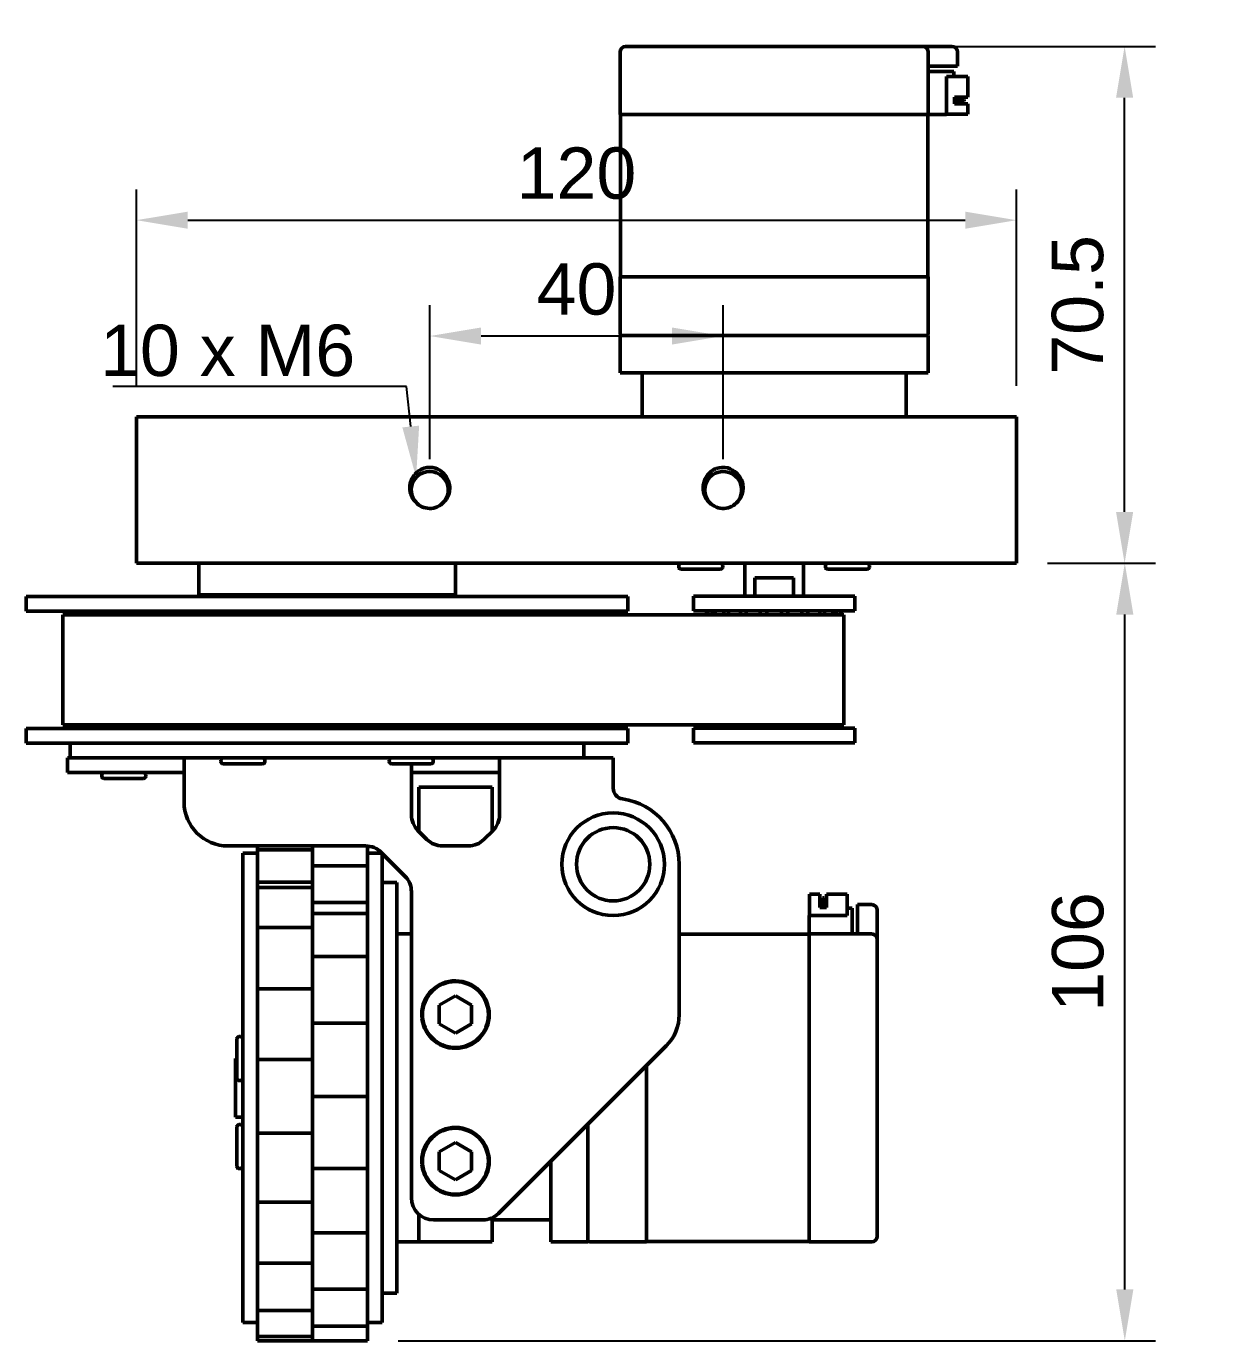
# Model space of a CAD drawing. Header units: millimetres. Extents: x 0 to 841, y 0 to 594.
# Drawn here: x 182.7 to 264.3, y 342.7 to 432.4 of the extents above; entities that cross this region are included whole.
import ezdxf
from ezdxf import colors
from ezdxf.entities.mleader import LeaderData, LeaderLine
from ezdxf.math import Vec2, Vec3

# ---------------------------------------------------------------- set-up
doc = ezdxf.new("R2010")
doc.units = ezdxf.units.MM
doc.header["$LTSCALE"] = 0.75
for name, color, linetype, lineweight in [('FD_Dimensions', 7, 'Continuous', 25), ('Leaders', 7, 'Continuous', 25), ('Visible', 7, 'Continuous', 50)]:
    doc.layers.add(name, color=color, linetype=linetype, lineweight=lineweight)
doc.styles.get("Standard").update_dxf_attribs({"font": 'arial.ttf'})
doc.dimstyles.new('Dim-ISO-25', dxfattribs={"dimtxt": 3.5, "dimasz": 3.5, "dimexe": 2.1, "dimexo": 2.1, "dimgap": 1.4, "dimtad": 1, "dimzin": 12, "dimdsep": 46, "dimtxsty": 'Standard', "dimcen": 0, "dimazin": 3, "dimtp": 0.1, "dimtm": 0.1, "dimtfac": 0.714286, "dimtmove": 0, "dimatfit": 3, "dimfxl": 1, "dimtzin": 12, "dimarcsym": 0})

# ---------------------------------------------------------------- blocks, each defined once
blk = doc.blocks.new('*D18')
at = {"layer": 'Defpoints', "color": 0, "transparency": 16777216}
for p in [(210.210315, 411.240781), (210.210315, 400.740781), (230.210315, 400.740781)]:
    blk.add_point(p, dxfattribs=at)
at = {"layer": 'FD_Dimensions', "color": 0, "lineweight": -2, "transparency": 16777216}
for p, q in [((210.210315, 402.840781), (210.210315, 413.340781)), ((230.210315, 402.840781), (230.210315, 413.340781)), ((226.710315, 411.240781), (213.710315, 411.240781))]:
    blk.add_line(p, q, dxfattribs=at)
at = {"layer": 'FD_Dimensions', "color": 0, "transparency": 16777216}
for points in [[(213.710315, 411.824115), (213.710315, 410.657448), (210.210315, 411.240781)], [(226.710315, 411.824115), (226.710315, 410.657448), (230.210315, 411.240781)]]:
    blk.add_solid(points, dxfattribs=at)
at = {"layer": 'FD_Dimensions', "color": 0, "transparency": 16777216, "insert": (220.210315, 414.427787), "char_height": 3.5, "attachment_point": 5}
blk.add_mtext('40', dxfattribs=at)
blk = doc.blocks.new('*D19')
at = {"layer": 'Defpoints', "color": 0, "transparency": 16777216}
for p in [(250.210315, 419.140298), (190.210315, 405.740781), (250.210315, 405.740781)]:
    blk.add_point(p, dxfattribs=at)
at = {"layer": 'FD_Dimensions', "color": 0, "lineweight": -2, "transparency": 16777216}
for p, q in [((190.210315, 407.840781), (190.210315, 421.240298)), ((250.210315, 407.840781), (250.210315, 421.240298)), ((193.710315, 419.140298), (246.710315, 419.140298))]:
    blk.add_line(p, q, dxfattribs=at)
at = {"layer": 'FD_Dimensions', "color": 0, "transparency": 16777216}
for points in [[(193.710315, 419.723632), (193.710315, 418.556965), (190.210315, 419.140298)], [(246.710315, 419.723632), (246.710315, 418.556965), (250.210315, 419.140298)]]:
    blk.add_solid(points, dxfattribs=at)
at = {"layer": 'FD_Dimensions', "color": 0, "transparency": 16777216, "insert": (220.210315, 422.327304), "char_height": 3.5, "attachment_point": 5}
blk.add_mtext('120', dxfattribs=at)
blk = doc.blocks.new('*D20')
at = {"layer": 'Defpoints', "color": 0, "transparency": 16777216}
for p in [(243.76446, 430.990781), (257.569576, 430.990781), (250.210315, 395.740781)]:
    blk.add_point(p, dxfattribs=at)
at = {"layer": 'FD_Dimensions', "color": 0, "lineweight": -2, "transparency": 16777216}
for p, q in [((245.86446, 430.990781), (259.669576, 430.990781)), ((257.569576, 399.240781), (257.569576, 427.490781)), ((252.310315, 395.740781), (259.669576, 395.740781))]:
    blk.add_line(p, q, dxfattribs=at)
at = {"layer": 'FD_Dimensions', "color": 0, "transparency": 16777216}
for points in [[(256.986242, 427.490781), (258.152909, 427.490781), (257.569576, 430.990781)], [(256.986242, 399.240781), (258.152909, 399.240781), (257.569576, 395.740781)]]:
    blk.add_solid(points, dxfattribs=at)
at = {"layer": 'FD_Dimensions', "color": 0, "transparency": 16777216, "insert": (254.38257, 413.365781), "char_height": 3.5, "attachment_point": 5, "rotation": 90}
blk.add_mtext('70.5', dxfattribs=at)
blk = doc.blocks.new('*D21')
at = {"layer": 'Defpoints', "color": 0, "transparency": 16777216}
for p in [(250.210315, 395.740781), (257.582543, 395.740781), (205.960315, 342.723483)]:
    blk.add_point(p, dxfattribs=at)
at = {"layer": 'FD_Dimensions', "color": 0, "lineweight": -2, "transparency": 16777216}
for p, q in [((252.310315, 395.740781), (259.682543, 395.740781)), ((257.582543, 346.223483), (257.582543, 392.240781)), ((208.060315, 342.723483), (259.682543, 342.723483))]:
    blk.add_line(p, q, dxfattribs=at)
at = {"layer": 'FD_Dimensions', "color": 0, "transparency": 16777216}
for points in [[(256.99921, 392.240781), (258.165876, 392.240781), (257.582543, 395.740781)], [(256.99921, 346.223483), (258.165876, 346.223483), (257.582543, 342.723483)]]:
    blk.add_solid(points, dxfattribs=at)
at = {"layer": 'FD_Dimensions', "color": 0, "transparency": 16777216, "insert": (254.395537, 369.232132), "char_height": 3.5, "attachment_point": 5, "rotation": 90}
blk.add_mtext('106', dxfattribs=at)

msp = doc.modelspace()

# ---------------------------------------------------------------- linework, layer by layer
at = {"layer": 'Visible', "extrusion": (0, 1, 0)}
for p, q in [((223.1803, 430.6098), (223.1803, 426.3472)), ((223.5613, 430.9908), (223.5962, 430.9908)), ((223.5962, 430.9908), (225.2233, 430.9908)), ((225.2233, 430.9908), (225.3074, 430.9908)), ((241.9118, 430.9908), (225.3074, 430.9908)), ((241.9118, 430.9908), (241.9959, 430.9908)), ((243.7645, 430.9908), (241.9959, 430.9908)), ((243.7645, 430.9908), (243.7993, 430.9908)), ((243.8993, 430.9908), (243.7993, 430.9908)), ((245.8003, 430.9908), (243.8993, 430.9908)), ((244.1803, 426.3472), (244.1803, 430.6098)), ((246.1803, 429.6408), (246.1803, 430.6108)), ((244.1803, 429.6408), (244.2803, 429.6408)), ((244.2803, 429.6408), (245.8003, 429.6408)), ((246.1803, 429.6408), (245.8003, 429.6408)), ((244.1803, 429.2908), (245.9303, 429.2908)), ((245.4303, 428.9408), (245.9303, 428.9408)), ((245.4303, 428.9408), (245.4303, 426.3472)), ((245.9303, 429.2908), (245.9303, 428.9408)), ((245.9303, 428.9408), (246.8803, 428.9408)), ((246.8803, 428.9408), (246.8803, 427.5408)), ((245.9803, 427.5408), (246.8803, 427.5408)), ((245.9803, 427.0658), (245.9803, 427.5408)), ((245.9803, 427.4158), (246.4929, 427.4158)), ((245.9803, 427.2158), (246.4929, 427.2158)), ((246.8803, 427.0658), (245.9803, 427.0658)), ((246.4929, 427.4158), (246.4929, 427.2158)), ((246.6303, 427.3658), (246.4929, 427.4158)), ((246.6303, 427.2658), (246.4929, 427.2158)), ((246.6303, 427.2658), (246.6303, 427.3658)), ((246.8803, 427.0658), (246.8803, 426.3658)), ((223.3268, 426.3472), (223.1803, 426.3472)), ((223.2073, 426.3472), (223.2073, 415.2664)), ((224.9539, 426.3472), (223.3268, 426.3472)), ((225.3074, 426.3472), (224.9539, 426.3472)), ((241.9118, 426.3472), (225.3074, 426.3472)), ((242.2653, 426.3472), (241.9118, 426.3472)), ((244.0339, 426.3472), (242.2653, 426.3472)), ((244.1803, 426.3472), (244.0339, 426.3472)), ((244.1533, 415.2664), (244.1533, 426.3472)), ((244.1803, 426.3472), (245.4303, 426.3472)), ((245.4303, 426.3658), (246.8803, 426.3658)), ((223.1803, 415.2664), (223.3268, 415.2664)), ((223.1803, 415.2664), (223.1803, 411.4983)), ((224.9539, 415.2664), (223.3268, 415.2664)), ((224.9539, 415.2664), (225.3074, 415.2664)), ((242.0532, 415.2664), (225.3074, 415.2664)), ((242.0532, 415.2664), (242.4068, 415.2664)), ((244.0339, 415.2664), (242.4068, 415.2664)), ((244.0339, 415.2664), (244.1803, 415.2664)), ((244.1803, 411.4983), (244.1803, 415.2664)), ((223.1805, 411.2728), (223.1805, 408.7408)), ((223.3327, 411.2728), (223.1805, 411.2728)), ((223.2105, 411.3273), (223.2303, 411.2728)), ((224.9482, 411.2728), (223.3327, 411.2728)), ((225.3156, 411.2728), (224.9482, 411.2728)), ((242.045, 411.2728), (225.3156, 411.2728)), ((242.4125, 411.2728), (242.045, 411.2728)), ((244.0279, 411.2728), (242.4125, 411.2728)), ((244.1801, 411.2728), (244.0279, 411.2728)), ((244.1303, 411.2728), (244.1502, 411.3273)), ((244.1801, 411.2728), (244.1801, 408.7408)), ((223.3327, 408.7408), (223.1805, 408.7408)), ((224.9482, 408.7408), (223.3327, 408.7408)), ((224.6803, 408.7408), (224.6803, 405.7408)), ((225.3156, 408.7408), (224.9482, 408.7408)), ((242.045, 408.7408), (225.3156, 408.7408)), ((242.4125, 408.7408), (242.045, 408.7408)), ((244.0279, 408.7408), (242.4125, 408.7408)), ((242.6803, 408.7408), (242.6803, 405.7408)), ((244.1801, 408.7408), (244.0279, 408.7408)), ((190.2103, 405.7408), (193.2103, 405.7408)), ((190.2103, 405.7408), (190.2103, 395.7408)), ((193.2103, 405.7408), (247.2103, 405.7408)), ((247.2103, 405.7408), (250.2103, 405.7408)), ((250.2103, 395.7408), (250.2103, 405.7408)), ((193.2103, 395.7408), (190.2103, 395.7408)), ((193.2103, 395.7408), (247.2103, 395.7408)), ((194.4603, 395.7408), (194.4603, 393.5908)), ((211.9603, 395.7408), (211.9603, 393.5908)), ((227.1803, 395.5908), (227.1803, 395.4908)), ((230.0303, 395.3408), (227.3303, 395.3408)), ((230.1803, 395.5908), (230.1803, 395.4908)), ((231.6803, 393.4908), (231.6803, 395.7408)), ((235.6803, 393.4908), (235.6803, 395.7408)), ((237.1803, 395.5908), (237.1803, 395.4908)), ((240.0303, 395.3408), (237.3303, 395.3408)), ((240.1803, 395.5908), (240.1803, 395.4908)), ((250.2103, 395.7408), (247.2103, 395.7408)), ((232.3574, 393.4908), (232.3574, 394.7408)), ((235.0032, 394.7408), (232.3574, 394.7408)), ((235.0032, 394.7408), (235.0032, 393.4908)), ((194.4603, 393.5908), (211.9603, 393.5908)), ((194.5853, 393.4658), (194.4603, 393.5908)), ((211.8353, 393.4658), (211.9603, 393.5908)), ((223.7103, 393.4658), (182.7103, 393.4658)), ((182.7103, 393.4658), (182.7103, 392.4658)), ((223.7103, 393.4658), (223.7103, 392.4658)), ((239.1803, 393.4908), (228.1803, 393.4908)), ((228.1803, 392.4908), (228.1803, 393.4908)), ((239.1803, 392.4908), (239.1803, 393.4908)), ((182.7103, 392.4658), (223.7103, 392.4658)), ((211.0377, 392.2158), (185.2103, 392.2158)), ((185.2103, 384.7158), (185.2103, 392.2158)), ((186.2123, 392.2158), (186.2123, 392.4658)), ((186.2142, 392.2158), (186.2142, 392.4658)), ((186.2568, 392.2158), (186.2568, 392.4658)), ((186.301, 392.2158), (186.301, 392.4658)), ((186.4284, 392.2158), (186.4284, 392.4658)), ((186.5165, 392.2158), (186.5165, 392.4658)), ((186.7277, 392.2158), (186.7277, 392.4658)), ((186.859, 392.2158), (186.859, 392.4658)), ((187.1524, 392.2158), (187.1524, 392.4658)), ((187.326, 392.2158), (187.326, 392.4658)), ((187.6994, 392.2158), (187.6994, 392.4658)), ((187.9138, 392.2158), (187.9138, 392.4658)), ((188.3644, 392.2158), (188.3644, 392.4658)), ((188.6181, 392.2158), (188.6181, 392.4658)), ((189.1424, 392.2158), (189.1424, 392.4658)), ((189.4334, 392.2158), (189.4334, 392.4658)), ((190.0275, 392.2158), (190.0275, 392.4658)), ((190.3536, 392.2158), (190.3536, 392.4658)), ((191.0128, 392.2158), (191.0128, 392.4658)), ((191.3717, 392.2158), (191.3717, 392.4658)), ((192.0911, 392.2158), (192.0911, 392.4658)), ((192.4798, 392.2158), (192.4798, 392.4658)), ((193.2539, 392.2158), (193.2539, 392.4658)), ((193.6696, 392.2158), (193.6696, 392.4658)), ((194.4925, 392.2158), (194.4925, 392.4658)), ((194.932, 392.2158), (194.932, 392.4658)), ((195.7975, 392.2158), (195.7975, 392.4658)), ((196.2574, 392.2158), (196.2574, 392.4658)), ((197.1589, 392.2158), (197.1589, 392.4658)), ((197.6357, 392.2158), (197.6357, 392.4658)), ((198.5663, 392.2158), (198.5663, 392.4658)), ((199.0565, 392.2158), (199.0565, 392.4658)), ((200.0091, 392.2158), (200.0091, 392.4658)), ((200.5088, 392.2158), (200.5088, 392.4658)), ((201.4763, 392.2158), (201.4763, 392.4658)), ((201.9818, 392.2158), (201.9818, 392.4658)), ((202.9566, 392.2158), (202.9566, 392.4658)), ((203.464, 392.2158), (203.464, 392.4658)), ((204.4389, 392.2158), (204.4389, 392.4658)), ((204.9444, 392.2158), (204.9444, 392.4658)), ((205.9118, 392.2158), (205.9118, 392.4658)), ((206.4115, 392.2158), (206.4115, 392.4658)), ((207.3642, 392.2158), (207.3642, 392.4658)), ((207.8543, 392.2158), (207.8543, 392.4658)), ((208.7849, 392.2158), (208.7849, 392.4658)), ((209.2617, 392.2158), (209.2617, 392.4658)), ((210.1632, 392.2158), (210.1632, 392.4658)), ((210.6231, 392.2158), (210.6231, 392.4658)), ((211.0377, 392.2158), (235.7459, 392.2158)), ((211.4886, 392.2158), (211.4886, 392.4658)), ((211.9281, 392.2158), (211.9281, 392.4658)), ((212.751, 392.2158), (212.751, 392.4658)), ((213.1667, 392.2158), (213.1667, 392.4658)), ((213.9408, 392.2158), (213.9408, 392.4658)), ((214.3296, 392.2158), (214.3296, 392.4658)), ((215.049, 392.2158), (215.049, 392.4658)), ((215.4078, 392.2158), (215.4078, 392.4658)), ((216.067, 392.2158), (216.067, 392.4658)), ((216.3932, 392.2158), (216.3932, 392.4658)), ((216.9872, 392.2158), (216.9872, 392.4658)), ((217.2782, 392.2158), (217.2782, 392.4658)), ((217.8025, 392.2158), (217.8025, 392.4658)), ((218.0562, 392.2158), (218.0562, 392.4658)), ((218.5068, 392.2158), (218.5068, 392.4658)), ((218.7212, 392.2158), (218.7212, 392.4658)), ((219.0947, 392.2158), (219.0947, 392.4658)), ((219.2682, 392.2158), (219.2682, 392.4658)), ((219.5616, 392.2158), (219.5616, 392.4658)), ((219.693, 392.2158), (219.693, 392.4658)), ((219.9042, 392.2158), (219.9042, 392.4658)), ((219.9923, 392.2158), (219.9923, 392.4658)), ((220.1196, 392.2158), (220.1196, 392.4658)), ((220.1639, 392.2158), (220.1639, 392.4658)), ((220.2064, 392.2158), (220.2064, 392.4658)), ((220.2083, 392.2158), (220.2083, 392.4658)), ((239.1803, 392.4908), (228.1803, 392.4908)), ((229.0823, 392.4908), (229.0823, 392.2158)), ((229.1531, 392.2158), (229.1531, 392.4908)), ((229.4617, 392.4908), (229.4617, 392.2158)), ((229.667, 392.2158), (229.667, 392.4908)), ((230.2539, 392.4908), (230.2539, 392.2158)), ((230.5738, 392.2158), (230.5738, 392.4908)), ((231.3816, 392.4908), (231.3816, 392.2158)), ((231.7846, 392.2158), (231.7846, 392.4908)), ((232.7343, 392.4908), (232.7343, 392.2158)), ((233.181, 392.2158), (233.181, 392.4908)), ((234.1796, 392.4908), (234.1796, 392.2158)), ((234.6263, 392.2158), (234.6263, 392.4908)), ((235.576, 392.4908), (235.576, 392.2158)), ((238.4303, 392.2158), (235.7459, 392.2158)), ((235.979, 392.2158), (235.979, 392.4908)), ((236.7869, 392.4908), (236.7869, 392.2158)), ((237.1067, 392.2158), (237.1067, 392.4908)), ((237.6936, 392.4908), (237.6936, 392.2158)), ((237.899, 392.2158), (237.899, 392.4908)), ((238.2075, 392.4908), (238.2075, 392.2158)), ((238.2783, 392.2158), (238.2783, 392.4908)), ((238.4303, 384.7158), (238.4303, 392.2158)), ((211.0377, 384.7158), (185.2103, 384.7158)), ((186.2123, 384.4658), (186.2123, 384.7158)), ((186.2142, 384.4658), (186.2142, 384.7158)), ((186.2568, 384.4658), (186.2568, 384.7158)), ((186.301, 384.4658), (186.301, 384.7158)), ((186.4284, 384.4658), (186.4284, 384.7158)), ((186.5165, 384.4658), (186.5165, 384.7158)), ((186.7277, 384.4658), (186.7277, 384.7158)), ((186.859, 384.4658), (186.859, 384.7158)), ((187.1524, 384.4658), (187.1524, 384.7158)), ((187.326, 384.4658), (187.326, 384.7158)), ((187.6994, 384.4658), (187.6994, 384.7158)), ((187.9138, 384.4658), (187.9138, 384.7158)), ((188.3644, 384.4658), (188.3644, 384.7158)), ((188.6181, 384.4658), (188.6181, 384.7158)), ((189.1424, 384.4658), (189.1424, 384.7158)), ((189.4334, 384.4658), (189.4334, 384.7158)), ((190.0275, 384.4658), (190.0275, 384.7158)), ((190.3536, 384.4658), (190.3536, 384.7158)), ((191.0128, 384.4658), (191.0128, 384.7158)), ((191.3717, 384.4658), (191.3717, 384.7158)), ((192.0911, 384.4658), (192.0911, 384.7158)), ((192.4798, 384.4658), (192.4798, 384.7158)), ((193.2539, 384.4658), (193.2539, 384.7158)), ((193.6696, 384.4658), (193.6696, 384.7158)), ((194.4925, 384.4658), (194.4925, 384.7158)), ((194.932, 384.4658), (194.932, 384.7158)), ((195.7975, 384.4658), (195.7975, 384.7158)), ((196.2574, 384.4658), (196.2574, 384.7158)), ((197.1589, 384.4658), (197.1589, 384.7158)), ((197.6357, 384.4658), (197.6357, 384.7158)), ((198.5663, 384.4658), (198.5663, 384.7158)), ((199.0565, 384.4658), (199.0565, 384.7158)), ((200.0091, 384.4658), (200.0091, 384.7158)), ((200.5088, 384.4658), (200.5088, 384.7158)), ((201.4763, 384.4658), (201.4763, 384.7158)), ((201.9818, 384.4658), (201.9818, 384.7158)), ((202.9566, 384.4658), (202.9566, 384.7158)), ((203.464, 384.4658), (203.464, 384.7158)), ((204.4389, 384.4658), (204.4389, 384.7158)), ((204.9444, 384.4658), (204.9444, 384.7158)), ((205.9118, 384.4658), (205.9118, 384.7158)), ((206.4115, 384.4658), (206.4115, 384.7158)), ((207.3642, 384.4658), (207.3642, 384.7158)), ((207.8543, 384.4658), (207.8543, 384.7158)), ((208.7849, 384.4658), (208.7849, 384.7158)), ((209.2617, 384.4658), (209.2617, 384.7158)), ((210.1632, 384.4658), (210.1632, 384.7158)), ((210.6231, 384.4658), (210.6231, 384.7158)), ((211.0377, 384.7158), (235.7459, 384.7158)), ((211.4886, 384.4658), (211.4886, 384.7158)), ((211.9281, 384.4658), (211.9281, 384.7158)), ((212.751, 384.4658), (212.751, 384.7158)), ((213.1667, 384.4658), (213.1667, 384.7158)), ((213.9408, 384.4658), (213.9408, 384.7158)), ((214.3296, 384.4658), (214.3296, 384.7158)), ((215.049, 384.4658), (215.049, 384.7158)), ((215.4078, 384.4658), (215.4078, 384.7158)), ((216.067, 384.4658), (216.067, 384.7158)), ((216.3932, 384.4658), (216.3932, 384.7158)), ((216.9872, 384.4658), (216.9872, 384.7158)), ((217.2782, 384.4658), (217.2782, 384.7158)), ((217.8025, 384.4658), (217.8025, 384.7158)), ((218.0562, 384.4658), (218.0562, 384.7158)), ((218.5068, 384.4658), (218.5068, 384.7158)), ((218.7212, 384.4658), (218.7212, 384.7158)), ((219.0947, 384.4658), (219.0947, 384.7158)), ((219.2682, 384.4658), (219.2682, 384.7158)), ((219.5616, 384.4658), (219.5616, 384.7158)), ((219.693, 384.4658), (219.693, 384.7158)), ((219.9042, 384.4658), (219.9042, 384.7158)), ((219.9923, 384.4658), (219.9923, 384.7158)), ((220.1196, 384.4658), (220.1196, 384.7158)), ((220.1639, 384.4658), (220.1639, 384.7158)), ((220.2064, 384.4658), (220.2064, 384.7158)), ((220.2083, 384.4658), (220.2083, 384.7158)), ((229.0823, 384.7158), (229.0823, 384.4908)), ((229.1531, 384.4908), (229.1531, 384.7158)), ((229.4617, 384.7158), (229.4617, 384.4908)), ((229.667, 384.4908), (229.667, 384.7158)), ((230.2539, 384.7158), (230.2539, 384.4908)), ((230.5738, 384.4908), (230.5738, 384.7158)), ((231.3816, 384.7158), (231.3816, 384.4908)), ((231.7846, 384.4908), (231.7846, 384.7158)), ((232.7343, 384.7158), (232.7343, 384.4908)), ((233.181, 384.4908), (233.181, 384.7158)), ((234.1796, 384.7158), (234.1796, 384.4908)), ((234.6263, 384.4908), (234.6263, 384.7158)), ((235.576, 384.7158), (235.576, 384.4908)), ((238.4303, 384.7158), (235.7459, 384.7158)), ((235.979, 384.4908), (235.979, 384.7158)), ((236.7869, 384.7158), (236.7869, 384.4908)), ((237.1067, 384.4908), (237.1067, 384.7158)), ((237.6936, 384.7158), (237.6936, 384.4908)), ((237.899, 384.4908), (237.899, 384.7158)), ((238.2075, 384.7158), (238.2075, 384.4908)), ((238.2783, 384.4908), (238.2783, 384.7158)), ((223.7103, 384.4658), (182.7103, 384.4658)), ((182.7103, 383.4658), (182.7103, 384.4658)), ((223.7103, 383.4658), (223.7103, 384.4658)), ((239.1803, 384.4908), (228.1803, 384.4908)), ((228.1803, 383.4908), (228.1803, 384.4908)), ((239.1803, 383.4908), (239.1803, 384.4908)), ((182.7103, 383.4658), (223.7103, 383.4658)), ((185.7103, 383.4658), (185.7103, 382.4658)), ((220.7103, 383.4658), (220.7103, 382.4658)), ((239.1803, 383.4908), (228.1803, 383.4908)), ((185.5088, 382.4658), (187.9855, 382.4658)), ((185.5088, 382.4658), (185.5088, 381.4658)), ((187.9855, 382.4658), (188.7943, 382.4658)), ((188.7943, 382.4658), (217.1348, 382.4658)), ((193.4603, 381.4658), (193.4603, 382.4658)), ((195.9701, 382.3158), (195.9701, 382.2158)), ((198.8201, 382.0658), (196.1201, 382.0658)), ((198.9701, 382.3158), (198.9701, 382.2158)), ((207.4506, 382.3158), (207.4506, 382.2158)), ((210.3006, 382.0658), (207.6006, 382.0658)), ((208.9603, 382.0658), (208.9603, 381.4658)), ((210.4506, 382.3158), (210.4506, 382.2158)), ((214.9603, 381.4658), (214.9603, 382.4658)), ((222.7103, 382.4658), (217.1348, 382.4658)), ((222.7103, 382.4658), (222.7103, 381.4658)), ((185.5088, 381.4658), (187.9855, 381.4658)), ((187.8521, 381.3158), (187.8521, 381.2158)), ((190.5658, 381.4658), (187.9855, 381.4658)), ((190.7021, 381.0658), (188.0021, 381.0658)), ((193.4603, 381.4658), (190.5658, 381.4658)), ((190.8521, 381.3158), (190.8521, 381.2158)), ((193.4603, 379.4658), (193.4603, 381.4658)), ((208.9603, 378.5871), (208.9603, 381.4658)), ((214.9603, 381.4658), (208.9603, 381.4658)), ((214.9603, 381.4658), (214.9603, 378.5871)), ((222.7103, 381.4658), (222.7103, 380.4119)), ((209.4603, 378.9658), (209.4603, 380.4658)), ((214.4603, 380.4658), (209.4603, 380.4658)), ((214.4603, 380.4658), (214.4603, 378.9658)), ((209.4603, 377.4658), (209.4603, 378.9658)), ((214.4603, 377.4658), (214.4603, 378.9658)), ((209.3997, 377.5264), (210.021, 376.9051)), ((213.8997, 376.9051), (214.521, 377.5264)), ((205.839, 376.4658), (196.4603, 376.4658)), ((197.4603, 375.9658), (197.4603, 343.9658)), ((197.4603, 375.9658), (198.4603, 375.9658)), ((198.4603, 376.4658), (198.4603, 376.1975)), ((198.4603, 376.1975), (198.4603, 376.1734)), ((198.4603, 376.1975), (202.2103, 376.1975)), ((198.4603, 376.1734), (198.4603, 375.5654)), ((202.2103, 376.2673), (202.2103, 376.4658)), ((202.2103, 376.2673), (202.2103, 376.1975)), ((202.2103, 376.1734), (202.2103, 376.1975)), ((202.2103, 375.5654), (202.2103, 376.1734)), ((205.9603, 376.2673), (205.9603, 376.4609)), ((205.9603, 376.2673), (205.9603, 375.1002)), ((206.9603, 375.9658), (205.9603, 375.9658)), ((208.521, 374.4051), (206.8997, 376.0264)), ((206.9603, 343.9658), (206.9603, 375.9658)), ((212.839, 376.4658), (211.0816, 376.4658)), ((198.4603, 375.5654), (198.4603, 375.2688)), ((198.4603, 375.2688), (198.4603, 373.9943)), ((202.2103, 375.2688), (202.2103, 375.5654)), ((202.2103, 375.2688), (202.2103, 375.1002)), ((202.2103, 375.05), (202.2103, 375.1002)), ((202.2103, 375.1002), (205.9603, 375.1002)), ((202.2103, 374.2215), (202.2103, 375.05)), ((205.9603, 375.05), (205.9603, 375.1002)), ((205.9603, 374.2215), (205.9603, 375.05)), ((227.2103, 375.2158), (227.2103, 364.9584)), ((198.4603, 373.9943), (198.4603, 373.6401)), ((198.4603, 373.9943), (202.2103, 373.9943)), ((202.2103, 373.8936), (202.2103, 374.2215)), ((202.2103, 373.8936), (202.2103, 373.6401)), ((205.9603, 373.8936), (205.9603, 374.2215)), ((205.9603, 373.8936), (205.9603, 372.6018)), ((206.9603, 373.9658), (207.9603, 373.9658)), ((207.9603, 345.9658), (207.9603, 373.9658)), ((198.4603, 373.6401), (198.4603, 373.5552)), ((198.4603, 373.6401), (202.2103, 373.6401)), ((198.4603, 373.5552), (198.4603, 372.5266)), ((202.2103, 373.5552), (202.2103, 373.6401)), ((202.2103, 372.5266), (202.2103, 373.5552)), ((208.9603, 373.3445), (208.9603, 352.4658)), ((236.0853, 373.1658), (236.7853, 373.1658)), ((236.0853, 373.1658), (236.0853, 371.7158)), ((236.7853, 372.2658), (236.7853, 373.1658)), ((236.9853, 372.9158), (236.9353, 372.7784)), ((237.0853, 372.9158), (236.9853, 372.9158)), ((237.0853, 372.9158), (237.1353, 372.7784)), ((237.2603, 373.1658), (238.6603, 373.1658)), ((237.2603, 373.1658), (237.2603, 372.2658)), ((238.6603, 372.2158), (238.6603, 373.1658)), ((198.4603, 372.5266), (198.4603, 372.1753)), ((198.4603, 372.1753), (198.4603, 370.8982)), ((202.2103, 372.6018), (205.9603, 372.6018)), ((202.2103, 372.1753), (202.2103, 372.5266)), ((202.2103, 372.1753), (202.2103, 371.8531)), ((205.9603, 371.8531), (205.9603, 372.6018)), ((237.2603, 372.2658), (236.7853, 372.2658)), ((236.9353, 372.7784), (237.1353, 372.7784)), ((236.9353, 372.2658), (236.9353, 372.7784)), ((237.1353, 372.2658), (237.1353, 372.7784)), ((238.6603, 372.2158), (239.0103, 372.2158)), ((238.6603, 371.7158), (238.6603, 372.2158)), ((239.0103, 370.4658), (239.0103, 372.2158)), ((240.3303, 372.4658), (239.3603, 372.4658)), ((239.3603, 372.0858), (239.3603, 372.4658)), ((239.3603, 370.5658), (239.3603, 372.0858)), ((240.7103, 370.1848), (240.7103, 372.0858)), ((202.2103, 371.7258), (202.2103, 371.8531)), ((202.2103, 371.8531), (205.9603, 371.8531)), ((202.2103, 370.5223), (202.2103, 371.7258)), ((205.9603, 371.7258), (205.9603, 371.8531)), ((205.9603, 370.5223), (205.9603, 371.7258)), ((236.0667, 371.7158), (238.6603, 371.7158)), ((236.0667, 370.4658), (236.0667, 371.7158)), ((198.4603, 370.8982), (198.4603, 369.9472)), ((198.4603, 370.8982), (202.2103, 370.8982)), ((202.2103, 370.1565), (202.2103, 370.5223)), ((205.9603, 370.1565), (205.9603, 370.5223)), ((207.9603, 370.4658), (208.9603, 370.4658)), ((236.0667, 370.4388), (227.2103, 370.4388)), ((236.0667, 370.3193), (236.0667, 370.4658)), ((240.3293, 370.4658), (236.0667, 370.4658)), ((236.0667, 368.6922), (236.0667, 370.3193)), ((239.3603, 370.5658), (239.3603, 370.4658)), ((198.4603, 369.9472), (198.4603, 369.796)), ((198.4603, 369.796), (198.4603, 369.7832)), ((198.4603, 369.7832), (198.4603, 369.6068)), ((198.4603, 369.6068), (198.4603, 368.2582)), ((202.2103, 370.1565), (202.2103, 369.7877)), ((202.2103, 369.7877), (202.2103, 369.7832)), ((202.2103, 369.6068), (202.2103, 369.7832)), ((202.2103, 368.2582), (202.2103, 369.6068)), ((205.9603, 370.1565), (205.9603, 368.9253)), ((240.7103, 370.0848), (240.7103, 370.1848)), ((240.7103, 370.0848), (240.7103, 370.0499)), ((240.7103, 370.0499), (240.7103, 368.4228)), ((202.2103, 368.9253), (205.9603, 368.9253)), ((205.9603, 367.8582), (205.9603, 368.9253)), ((236.0667, 368.3387), (236.0667, 368.6922)), ((198.4603, 368.2582), (198.4603, 367.8867)), ((198.4603, 367.8867), (198.4603, 366.7318)), ((202.2103, 367.8867), (202.2103, 368.2582)), ((202.2103, 367.8867), (202.2103, 367.5408)), ((202.2103, 367.5408), (202.2103, 367.4758)), ((205.9603, 367.8582), (205.9603, 367.6605)), ((205.9603, 367.6605), (205.9603, 367.4758)), ((236.0667, 368.3387), (236.0667, 351.5929)), ((240.7103, 368.4228), (240.7103, 368.3387)), ((240.7103, 351.5929), (240.7103, 368.3387)), ((198.4603, 366.7318), (198.4603, 365.5747)), ((198.4603, 366.7318), (202.2103, 366.7318)), ((202.2103, 367.2504), (202.2103, 367.4758)), ((202.2103, 365.7899), (202.2103, 367.2504)), ((205.9603, 367.2504), (205.9603, 367.4758)), ((205.9603, 365.7899), (205.9603, 367.2504)), ((202.2103, 365.4219), (202.2103, 365.7899)), ((205.9603, 365.4219), (205.9603, 365.7899)), ((210.8603, 365.6009), (211.9603, 366.236)), ((211.9603, 366.236), (213.0603, 365.6009)), ((198.4603, 365.5747), (198.4603, 365.3356)), ((198.4603, 365.3356), (198.4603, 364.9834)), ((198.4603, 364.9834), (198.4603, 364.7146)), ((202.2103, 365.4219), (202.2103, 365.1073)), ((202.2103, 365.1073), (202.2103, 364.9834)), ((202.2103, 364.7146), (202.2103, 364.9834)), ((205.9603, 365.4219), (205.9603, 364.3718)), ((210.8603, 364.3307), (210.8603, 365.6009)), ((213.0603, 365.6009), (213.0603, 364.3307)), ((198.4603, 364.7146), (198.4603, 363.1781)), ((202.2103, 363.1781), (202.2103, 364.7146)), ((202.2103, 364.3718), (205.9603, 364.3718)), ((205.9603, 363.1532), (205.9603, 364.3718)), ((209.6693, 364.7624), (209.7171, 364.7905)), ((209.7221, 364.7355), (209.6748, 364.7076)), ((211.9603, 363.6956), (210.8603, 364.3307)), ((213.0603, 364.3307), (211.9603, 363.6956)), ((197.0603, 360.6158), (197.0603, 363.3158)), ((197.3103, 363.4658), (197.2103, 363.4658)), ((198.4603, 363.1781), (198.4603, 362.8227)), ((202.2103, 362.8227), (202.2103, 363.1781)), ((205.9603, 363.1532), (205.9603, 362.8784)), ((198.4603, 362.8227), (198.4603, 361.9032)), ((202.2103, 362.8227), (202.2103, 362.5473)), ((202.2103, 362.5473), (202.2103, 362.3676)), ((202.2103, 362.0619), (202.2103, 362.3676)), ((205.9603, 362.8784), (205.9603, 362.3676)), ((205.9603, 362.0619), (205.9603, 362.3676)), ((226.3316, 362.8371), (214.8997, 351.4051)), ((196.9603, 361.9658), (196.9603, 357.9658)), ((196.9603, 361.9658), (197.0603, 361.9658)), ((198.4603, 361.9032), (198.4603, 360.6532)), ((198.4603, 361.9032), (202.2103, 361.9032)), ((202.2103, 360.4873), (202.2103, 362.0619)), ((205.9603, 360.4873), (205.9603, 362.0619)), ((224.9859, 361.4914), (224.9859, 351.5929)), ((197.3103, 360.4658), (197.2103, 360.4658)), ((198.4603, 360.6532), (198.4603, 360.3495)), ((202.2103, 360.1532), (202.2103, 360.4873)), ((205.9603, 360.1532), (205.9603, 360.4873)), ((198.4603, 360.3495), (198.4603, 359.6926)), ((198.4603, 359.6926), (198.4603, 359.3576)), ((202.2103, 360.1532), (202.2103, 359.9236)), ((202.2103, 359.9236), (202.2103, 359.6926)), ((202.2103, 359.3576), (202.2103, 359.6926)), ((205.9603, 360.1532), (205.9603, 359.3869)), ((198.4603, 359.3576), (198.4603, 357.7836)), ((202.2103, 359.3869), (205.9603, 359.3869)), ((202.2103, 357.7836), (202.2103, 359.3576)), ((205.9603, 358.1363), (205.9603, 359.3869)), ((196.9603, 357.9658), (197.4603, 357.9658)), ((198.4603, 357.7836), (198.4603, 357.479)), ((202.2103, 357.479), (202.2103, 357.7836)), ((205.9603, 358.1363), (205.9603, 357.8112)), ((205.9603, 357.8112), (205.9603, 357.0243)), ((197.0603, 354.6158), (197.0603, 357.3158)), ((197.3103, 357.4658), (197.2103, 357.4658)), ((198.4603, 357.479), (198.4603, 356.8849)), ((198.4603, 356.8849), (198.4603, 355.6644)), ((198.4603, 356.8849), (202.2103, 356.8849)), ((202.2103, 357.479), (202.2103, 357.3011)), ((202.2103, 357.3011), (202.2103, 357.0243)), ((202.2103, 356.6683), (202.2103, 357.0243)), ((205.9603, 356.6683), (205.9603, 357.0243)), ((220.9923, 351.6011), (220.9923, 357.4978)), ((202.2103, 355.1336), (202.2103, 356.6683)), ((205.9603, 355.1336), (205.9603, 356.6683)), ((210.8603, 355.6009), (211.9603, 356.236)), ((211.9603, 356.236), (213.0603, 355.6009)), ((198.4603, 355.6644), (198.4603, 355.3259)), ((198.4603, 355.3259), (198.4603, 354.4284)), ((202.2103, 354.8661), (202.2103, 355.1336)), ((205.9603, 354.8661), (205.9603, 355.1336)), ((210.8603, 354.3307), (210.8603, 355.6009)), ((213.0603, 355.6009), (213.0603, 354.3307)), ((197.3103, 354.4658), (197.2103, 354.4658)), ((198.4603, 354.4284), (198.4603, 354.0602)), ((202.2103, 354.8661), (202.2103, 354.7441)), ((202.2103, 354.7441), (202.2103, 354.4284)), ((202.2103, 354.4588), (205.9603, 354.4588)), ((202.2103, 354.0602), (202.2103, 354.4284)), ((205.9603, 354.8661), (205.9603, 354.4588)), ((205.9603, 353.2984), (205.9603, 354.4588)), ((209.6693, 354.7624), (209.7171, 354.7905)), ((209.7221, 354.7355), (209.6748, 354.7076)), ((211.9603, 353.6956), (210.8603, 354.3307)), ((213.0603, 354.3307), (211.9603, 353.6956)), ((218.4603, 351.6011), (218.4603, 354.9658)), ((198.4603, 354.0602), (198.4603, 352.6027)), ((202.2103, 352.6027), (202.2103, 354.0602)), ((205.9603, 353.2984), (205.9603, 352.9548)), ((198.4603, 352.6027), (198.4603, 352.3788)), ((198.4603, 352.3788), (198.4603, 352.1682)), ((202.2103, 352.3788), (202.2103, 352.6027)), ((202.2103, 352.3788), (202.2103, 352.3157)), ((202.2103, 352.3157), (202.2103, 351.9689)), ((205.9603, 352.9548), (205.9603, 351.9689)), ((198.4603, 352.1682), (198.4603, 351.0966)), ((198.4603, 352.1682), (202.2103, 352.1682)), ((202.2103, 351.5974), (202.2103, 351.9689)), ((202.2103, 350.253), (202.2103, 351.5974)), ((205.9603, 351.5974), (205.9603, 351.9689)), ((205.9603, 350.253), (205.9603, 351.5974)), ((218.4603, 351.2336), (218.4603, 351.6011)), ((220.9923, 351.2336), (220.9923, 351.6011)), ((224.9859, 351.5929), (224.9859, 351.2393)), ((236.0667, 351.2393), (236.0667, 351.5929)), ((240.7103, 351.5929), (240.7103, 351.5087)), ((240.7103, 351.5087), (240.7103, 349.8816)), ((198.4603, 351.0966), (198.4603, 350.7564)), ((198.4603, 350.7564), (198.4603, 349.7063)), ((209.4603, 350.9658), (209.4603, 351.3477)), ((209.4603, 349.4658), (209.4603, 350.9658)), ((213.839, 350.9658), (210.4603, 350.9658)), ((214.4603, 350.9658), (214.4603, 351.1005)), ((214.4603, 350.9658), (214.4603, 349.4658)), ((218.4603, 350.9658), (214.4603, 350.9658)), ((218.4603, 349.6182), (218.4603, 351.2336)), ((220.9923, 349.6182), (220.9923, 351.2336)), ((224.9859, 349.6122), (224.9859, 351.2393)), ((236.0667, 349.6122), (236.0667, 351.2393)), ((198.4603, 349.7063), (198.4603, 349.3408)), ((202.2103, 350.0783), (202.2103, 350.253)), ((202.2103, 350.0783), (202.2103, 350.0757)), ((202.2103, 350.0757), (202.2103, 349.7063)), ((202.2103, 350.0697), (205.9603, 350.0697)), ((202.2103, 349.3408), (202.2103, 349.7063)), ((205.9603, 350.0783), (205.9603, 350.253)), ((205.9603, 350.0783), (205.9603, 350.0697)), ((205.9603, 349.1132), (205.9603, 350.0697)), ((218.4603, 349.466), (218.4603, 349.6182)), ((220.9923, 349.466), (220.9923, 349.6182)), ((224.9859, 349.6122), (224.9859, 349.4658)), ((236.0667, 349.4658), (236.0667, 349.6122)), ((240.7103, 349.8816), (240.7103, 349.8468)), ((198.4603, 349.3408), (198.4603, 348.1425)), ((202.2103, 348.1425), (202.2103, 349.3408)), ((205.9603, 349.1132), (205.9603, 348.7848)), ((205.9603, 348.7848), (205.9603, 347.6963)), ((207.9603, 349.4658), (209.4603, 349.4658)), ((209.4603, 349.4658), (214.4603, 349.4658)), ((220.9923, 349.466), (218.4603, 349.466)), ((220.9923, 349.5158), (221.0468, 349.4959)), ((221.2179, 349.4658), (224.9859, 349.4658)), ((224.9859, 349.4928), (236.0667, 349.4928)), ((236.0667, 349.4658), (240.3293, 349.4658)), ((198.4603, 348.1425), (198.4603, 348.0167)), ((198.4603, 348.0167), (198.4603, 347.397)), ((198.4603, 348.0167), (202.2103, 348.0167)), ((202.2103, 348.0167), (202.2103, 348.1425)), ((202.2103, 348.0167), (202.2103, 347.6963)), ((198.4603, 347.397), (198.4603, 347.0885)), ((198.4603, 347.0885), (198.4603, 345.9885)), ((202.2103, 347.3457), (202.2103, 347.6963)), ((202.2103, 346.3231), (202.2103, 347.3457)), ((205.9603, 347.3457), (205.9603, 347.6963)), ((205.9603, 346.3231), (205.9603, 347.3457)), ((202.2103, 346.2395), (202.2103, 346.3231)), ((202.2103, 346.2395), (202.2103, 345.9885)), ((202.2103, 346.2395), (205.9603, 346.2395)), ((205.9603, 346.2395), (205.9603, 346.3231)), ((205.9603, 345.9903), (205.9603, 346.2395)), ((198.4603, 345.9885), (198.4603, 345.6614)), ((198.4603, 345.6614), (198.4603, 344.8397)), ((202.2103, 345.6614), (202.2103, 345.9885)), ((202.2103, 344.8397), (202.2103, 345.6614)), ((205.9603, 345.9903), (205.9603, 345.7092)), ((205.9603, 345.7092), (205.9603, 344.6248)), ((206.9603, 345.9658), (207.9603, 345.9658)), ((198.4603, 344.8397), (198.4603, 344.7905)), ((198.4603, 344.7905), (198.4603, 344.681)), ((198.4603, 344.7905), (202.2103, 344.7905)), ((198.4603, 344.681), (198.4603, 343.6388)), ((202.2103, 344.7905), (202.2103, 344.8397)), ((202.2103, 344.7905), (202.2103, 344.6248)), ((202.2103, 344.3294), (202.2103, 344.6248)), ((202.2103, 343.7287), (202.2103, 344.3294)), ((205.9603, 344.3294), (205.9603, 344.6248)), ((205.9603, 343.7287), (205.9603, 344.3294)), ((197.4603, 343.9658), (198.4603, 343.9658)), ((198.4603, 343.6388), (198.4603, 343.3823)), ((198.4603, 343.3823), (198.4603, 343.0175)), ((202.2103, 343.7052), (202.2103, 343.7287)), ((202.2103, 343.7052), (202.2103, 343.6388)), ((202.2103, 343.7052), (205.9603, 343.7052)), ((202.2103, 343.3823), (202.2103, 343.6388)), ((202.2103, 343.0175), (202.2103, 343.3823)), ((206.9603, 343.9658), (205.9603, 343.9658)), ((205.9603, 343.7052), (205.9603, 343.7287)), ((205.9603, 343.7052), (205.9603, 343.0549)), ((198.4603, 343.0175), (198.4603, 343.0105)), ((198.4603, 343.0105), (198.4603, 342.8874)), ((198.4603, 343.0105), (202.2103, 343.0105)), ((198.4603, 342.8874), (198.4603, 342.7263)), ((198.4603, 342.7263), (202.2103, 342.7263)), ((202.2103, 343.0105), (202.2103, 343.0175)), ((202.2103, 342.8436), (202.2103, 343.0105)), ((202.2103, 342.7237), (202.2103, 342.8436)), ((202.2103, 342.7235), (202.2103, 342.7237)), ((202.2103, 342.7235), (205.9603, 342.7235)), ((205.9603, 342.8436), (205.9603, 343.0549)), ((205.9603, 342.7237), (205.9603, 342.8436)), ((205.9603, 342.7235), (205.9603, 342.7237))]:
    msp.add_line(p, q, dxfattribs=at)
at = {"layer": 'Visible'}
for centre, radius in [((222.7103, 375.2158), 3.5), ((211.9603, 364.9658), 2.25), ((211.9603, 354.9658), 2.25)]:
    msp.add_circle(centre, radius, dxfattribs=at)
at = {"layer": 'Visible', "extrusion": (1e-16, 0, -1)}
msp.add_circle((-222.7103, 375.2158), 2.5, dxfattribs=at)
at = {"layer": 'Visible'}
for centre, radius, start, end in [((223.5613, 430.6098), 0.381, 90, 180), ((243.7993, 430.6098), 0.381, 0, 90), ((245.8003, 430.6108), 0.38, 0, 90), ((223.6803, 411.4983), 0.5, 180, 200), ((243.6803, 411.4983), 0.5, 340, 0), ((223.4603, 380.4119), 0.75, 180, 261.786789), ((222.7103, 375.2158), 4.5, 0, 81.786789), ((210.4603, 378.5871), 1.5, 180, 225), ((213.4603, 378.5871), 1.5, 315, 0), ((211.0816, 377.9658), 1.5, 225, 270), ((212.839, 377.9658), 1.5, 270, 315), ((205.839, 374.9658), 1.5, 45, 90), ((207.4603, 373.3445), 1.5, 0, 45), ((240.3303, 372.0858), 0.38, 0, 90), ((240.3293, 370.0848), 0.381, 0, 90), ((211.9603, 364.9658), 2.3, 186.444434, 185.073175), ((211.9603, 354.9658), 2.3, 186.444434, 185.073175), ((240.3293, 349.8468), 0.381, 270, 0), ((221.2179, 349.9658), 0.5, 250, 270)]:
    msp.add_arc(centre, radius, start, end, dxfattribs=at)
at = {"layer": 'Visible', "extrusion": (1e-16, 0, -1)}
for centre, radius, start, end in [((-210.2103, 400.7408), 1.2588, 319.470011, 221.424954), ((-210.2103, 400.7408), 1.5368, 75.004633, 104.967559), ((-230.2103, 400.7408), 1.2588, 316.312658, 218.218053), ((-230.2103, 400.7408), 1.5368, 71.844841, 101.810206), ((-210.2103, 400.7408), 1.2588, 221.424955, 319.470011), ((-230.2103, 400.7408), 1.2588, 218.218058, 316.312658), ((-227.3303, 395.5908), 0.15, 0, 90), ((-227.3303, 395.4908), 0.15, 270, 0), ((-230.0303, 395.5908), 0.15, 90, 180), ((-230.0303, 395.4908), 0.15, 180, 270), ((-237.3303, 395.5908), 0.15, 0, 90), ((-237.3303, 395.4908), 0.15, 270, 0), ((-240.0303, 395.5908), 0.15, 90, 180), ((-240.0303, 395.4908), 0.15, 180, 270), ((-196.1201, 382.3158), 0.15, 0, 90), ((-196.1201, 382.2158), 0.15, 270, 0), ((-198.8201, 382.3158), 0.15, 90, 180), ((-198.8201, 382.2158), 0.15, 180, 270), ((-207.6006, 382.3158), 0.15, 0, 90), ((-207.6006, 382.2158), 0.15, 270, 0), ((-210.3006, 382.3158), 0.15, 90, 180), ((-210.3006, 382.2158), 0.15, 180, 270), ((-188.0021, 381.3158), 0.15, 0, 90), ((-188.0021, 381.2158), 0.15, 270, 0), ((-190.7021, 381.3158), 0.15, 90, 180), ((-190.7021, 381.2158), 0.15, 180, 270), ((-196.4603, 379.4658), 3, 270, 0), ((-224.2103, 364.9584), 3, 180, 225), ((-197.2103, 363.3158), 0.15, 0, 90), ((-197.3103, 363.3158), 0.15, 90, 180), ((-197.2103, 360.6158), 0.15, 270, 0), ((-197.3103, 360.6158), 0.15, 180, 270), ((-197.2103, 357.3158), 0.15, 0, 90), ((-197.3103, 357.3158), 0.15, 90, 180), ((-197.2103, 354.6158), 0.15, 270, 360), ((-197.3103, 354.6158), 0.15, 180, 270), ((-210.4603, 352.4658), 1.5, 270, 0), ((-213.839, 352.4658), 1.5, 225, 270)]:
    msp.add_arc(centre, radius, start, end, dxfattribs=at)
at = {"layer": 'Visible'}
for points, knots in [([(209.2536, 399.9228), (209.2228, 399.9517), (209.1937, 399.9823), (209.1662, 400.0142), (209.1381, 400.0469), (209.1117, 400.0811), (209.0871, 400.1166), (209.0617, 400.1532), (209.0383, 400.1911), (209.0167, 400.2302), (209.0073, 400.2473), (208.9983, 400.2646), (208.9896, 400.2821), (208.9847, 400.292), (208.9799, 400.302), (208.9753, 400.312), (208.971, 400.3213), (208.9668, 400.3306), (208.9627, 400.3399), (208.9444, 400.3817), (208.9282, 400.4243), (208.9142, 400.4676), (208.8861, 400.5544), (208.8666, 400.6438), (208.856, 400.7344), (208.8539, 400.7527), (208.8521, 400.7711), (208.8507, 400.7895), (208.8499, 400.8007), (208.8492, 400.8119), (208.8486, 400.8232), (208.8483, 400.8294), (208.848, 400.8356), (208.8478, 400.8419), (208.8441, 400.941), (208.8513, 401.0398), (208.8697, 401.1366), (208.8783, 401.1819), (208.8894, 401.2267), (208.9028, 401.2709), (208.9076, 401.2867), (208.9127, 401.3024), (208.9181, 401.318), (208.9215, 401.3279), (208.925, 401.3376), (208.9286, 401.3474), (208.9311, 401.3542), (208.9337, 401.361), (208.9363, 401.3677), (208.9533, 401.4116), (208.9725, 401.4545), (208.9938, 401.4965), (209.0158, 401.5398), (209.04, 401.582), (209.0662, 401.6231), (209.0924, 401.6641), (209.1206, 401.7039), (209.1507, 401.7423), (209.1717, 401.7691), (209.1936, 401.7952), (209.2164, 401.8207), (209.2224, 401.8273), (209.2285, 401.834), (209.2346, 401.8405), (209.2689, 401.8775), (209.305, 401.9127), (209.3427, 401.9461), (209.3745, 401.9743), (209.4075, 402.0011), (209.4415, 402.0265), (209.453, 402.0351), (209.4647, 402.0436), (209.4765, 402.0519), (209.4869, 402.0592), (209.4973, 402.0663), (209.5079, 402.0733), (209.5913, 402.1289), (209.6799, 402.1757), (209.7725, 402.2127), (209.7855, 402.2179), (209.7987, 402.2229), (209.8123, 402.2265)], [0, 0, 0, 0, 0.02536313, 0.02536313, 0.02536313, 0.05139787, 0.05139787, 0.05139787, 0.07822054, 0.07822054, 0.07822054, 0.08995546, 0.08995546, 0.08995546, 0.09657791, 0.09657791, 0.09657791, 0.10269234, 0.10269234, 0.10269234, 0.12999735, 0.12999735, 0.12999735, 0.18480561, 0.18480561, 0.18480561, 0.1958895, 0.1958895, 0.1958895, 0.20264636, 0.20264636, 0.20264636, 0.20638753, 0.20638753, 0.20638753, 0.26597924, 0.26597924, 0.26597924, 0.2938782, 0.2938782, 0.2938782, 0.30381976, 0.30381976, 0.30381976, 0.3100709, 0.3100709, 0.3100709, 0.31442042, 0.31442042, 0.31442042, 0.34268177, 0.34268177, 0.34268177, 0.37186747, 0.37186747, 0.37186747, 0.40105317, 0.40105317, 0.40105317, 0.42139576, 0.42139576, 0.42139576, 0.42673782, 0.42673782, 0.42673782, 0.45678857, 0.45678857, 0.45678857, 0.4821615, 0.4821615, 0.4821615, 0.49077221, 0.49077221, 0.49077221, 0.49835155, 0.49835155, 0.49835155, 0.55828031, 0.55828031, 0.55828031, 0.56671152, 0.56671152, 0.56671152, 0.56671152]), ([(210.6072, 402.2254), (211.0038, 402.0803), (211.3344, 401.7589), (211.4856, 401.3657), (211.5095, 401.3037), (211.5289, 401.2396), (211.543, 401.1752), (211.6091, 400.8738), (211.568, 400.5735), (211.445, 400.3077), (211.3896, 400.1881), (211.3126, 400.0636), (211.1942, 399.9459), (211.1813, 399.9331), (211.168, 399.9204), (211.1542, 399.9079)], [0.00018918, 0.00018918, 0.00018918, 0.00018918, 0.25353891, 0.25353891, 0.25353891, 0.2934829, 0.2934829, 0.2934829, 0.48030784, 0.48030784, 0.48030784, 0.56442987, 0.56442987, 0.56442987, 0.57358729, 0.57358729, 0.57358729, 0.57358729]), ([(229.3001, 399.8713), (229.2341, 399.9268), (229.1747, 399.9892), (229.1221, 400.057), (229.0953, 400.0916), (229.0702, 400.1276), (229.0469, 400.1648), (229.0365, 400.1814), (229.0264, 400.1984), (229.0167, 400.2155), (229.0111, 400.2254), (229.0057, 400.2353), (229.0004, 400.2452), (228.9957, 400.254), (228.9911, 400.2628), (228.9867, 400.2717), (228.9661, 400.3124), (228.9476, 400.354), (228.9312, 400.3964), (228.8986, 400.481), (228.8743, 400.5686), (228.8587, 400.6579), (228.8554, 400.6768), (228.8525, 400.6958), (228.85, 400.7149), (228.8488, 400.724), (228.8477, 400.7332), (228.8467, 400.7424), (228.8458, 400.7509), (228.8449, 400.7595), (228.8441, 400.768), (228.8354, 400.8639), (228.8368, 400.9601), (228.849, 401.0549), (228.8549, 401.1006), (228.8633, 401.146), (228.874, 401.1909), (228.8806, 401.2184), (228.888, 401.2458), (228.8963, 401.2729), (228.8989, 401.2812), (228.9015, 401.2895), (228.9042, 401.2977), (228.9189, 401.343), (228.9361, 401.3875), (228.9553, 401.431), (228.9746, 401.4746), (228.996, 401.5172), (229.0194, 401.5588), (229.0435, 401.6016), (229.0697, 401.6433), (229.098, 401.6837), (229.1169, 401.7108), (229.1368, 401.7374), (229.1576, 401.7633), (229.1637, 401.771), (229.1699, 401.7786), (229.1762, 401.7861), (229.2347, 401.8566), (229.2994, 401.9216), (229.3693, 401.9803), (229.3849, 401.9934), (229.4008, 402.0062), (229.417, 402.0187), (229.4254, 402.0252), (229.4338, 402.0316), (229.4424, 402.0379), (229.4834, 402.0682), (229.5258, 402.0963), (229.5696, 402.122), (229.6047, 402.1427), (229.6407, 402.1619), (229.6775, 402.1795), (229.695, 402.1878), (229.7127, 402.1958), (229.7311, 402.2023)], [0, 0, 0, 0, 0.05174175, 0.05174175, 0.05174175, 0.07811893, 0.07811893, 0.07811893, 0.08994921, 0.08994921, 0.08994921, 0.09672033, 0.09672033, 0.09672033, 0.10265967, 0.10265967, 0.10265967, 0.12996402, 0.12996402, 0.12996402, 0.18440877, 0.18440877, 0.18440877, 0.19595943, 0.19595943, 0.19595943, 0.20151945, 0.20151945, 0.20151945, 0.20665462, 0.20665462, 0.20665462, 0.26450799, 0.26450799, 0.26450799, 0.29239081, 0.29239081, 0.29239081, 0.30945048, 0.30945048, 0.30945048, 0.31464873, 0.31464873, 0.31464873, 0.34325888, 0.34325888, 0.34325888, 0.37186903, 0.37186903, 0.37186903, 0.40132517, 0.40132517, 0.40132517, 0.42111801, 0.42111801, 0.42111801, 0.42696039, 0.42696039, 0.42696039, 0.48152891, 0.48152891, 0.48152891, 0.49372003, 0.49372003, 0.49372003, 0.50007052, 0.50007052, 0.50007052, 0.53057078, 0.53057078, 0.53057078, 0.5550693, 0.5550693, 0.5550693, 0.5667179, 0.5667179, 0.5667179, 0.5667179]), ([(231.1993, 399.962), (231.2159, 399.9788), (231.2317, 399.9958), (231.2469, 400.013), (231.422, 400.2123), (231.4993, 400.414), (231.54, 400.6269), (231.5637, 400.751), (231.5774, 400.8698), (231.5551, 401.0547), (231.5475, 401.1174), (231.5348, 401.1853), (231.5146, 401.2562), (231.4483, 401.4895), (231.3113, 401.7094), (231.134, 401.8821), (230.963, 402.0487), (230.7531, 402.1755), (230.5248, 402.245)], [-0.71788729, -0.71788729, -0.71788729, -0.71788729, -0.69819667, -0.69819667, -0.69819667, -0.46993764, -0.46993764, -0.46993764, -0.33689548, -0.33689548, -0.33689548, -0.29179213, -0.29179213, -0.29179213, -0.14337339, -0.14337339, -0.14337339, -0.000184, -0.000184, -0.000184, -0.000184])]:
    msp.add_open_spline(points, degree=3, knots=knots, dxfattribs=at)
for points in [[(230.0654, 401.9915), (230.0652, 401.9913), (230.0649, 401.9911), (230.0647, 401.9909)], [(229.1956, 401.4858), (229.1955, 401.4856), (229.1955, 401.4854), (229.1954, 401.4852)], [(231.2373, 401.4694), (231.2367, 401.4697), (231.2361, 401.4699), (231.2356, 401.4702)], [(229.415, 399.7653), (229.4152, 399.765), (229.4154, 399.7647), (229.4156, 399.7643)], [(230.7894, 399.624), (230.7906, 399.624), (230.7918, 399.624), (230.7931, 399.624)]]:
    msp.add_open_spline(points, degree=3, dxfattribs=at)

# ---------------------------------------------------------------- dimensions: what is measured, and where the dimension line sits
at = {"layer": 'FD_Dimensions'}
dim = msp.add_linear_dim(base=(257.5696, 430.9908), p1=(250.2103, 395.7408), p2=(243.7645, 430.9908), angle=90, dimstyle='Dim-ISO-25', override={"dimlfac": 2, "dimclrd": 0, "dimclre": 0}, dxfattribs=at)
dim.commit()
dim.dimension.update_dxf_attribs({"geometry": '*D20', "text_midpoint": (254.3826, 413.3658)})
for base, p1, p2, picture, middle in [((250.2103, 419.1403), (190.2103, 405.7408), (250.2103, 405.7408), '*D19', (220.2103, 422.3273)), ((210.2103, 411.2408), (230.2103, 400.7408), (210.2103, 400.7408), '*D18', (220.2103, 414.4278))]:
    dim = msp.add_linear_dim(base=base, p1=p1, p2=p2, dimstyle='Dim-ISO-25', override={"dimlfac": 2, "dimclrd": 0, "dimclre": 0}, dxfattribs=at)
    dim.commit()
    dim.dimension.update_dxf_attribs({"geometry": picture, "text_midpoint": middle})
dim = msp.add_linear_dim(base=(257.5825, 395.7408), p1=(205.9603, 342.7235), p2=(250.2103, 395.7408), angle=90, text='106', dimstyle='Dim-ISO-25', override={"dimlfac": 2}, dxfattribs=at)
dim.commit()
dim.dimension.update_dxf_attribs({"geometry": '*D21', "text_midpoint": (257.5825, 369.2321), "dimtype": 160})

# ---------------------------------------------------------------- leaders
at = {"layer": 'Leaders'}
ml = msp.add_multileader_mtext('Standard', dxfattribs=at)
ml.set_content('10 x M6', color=256)
ml.set_leader_properties()
ml.build(insert=Vec2(0, 0))
ml.multileader.update_dxf_attribs({"text_left_attachment_type": 5, "text_right_attachment_type": 5, "dogleg_length": 3.5, "arrow_head_size": 3.5})
ctx = ml.context
ctx.base_point, ctx.char_height, ctx.arrow_head_size, ctx.landing_gap_size, ctx.plane_origin = Vec3(247.2215, 437.7792), 3.5, 3.5, 0, Vec3(261.4235, 448.8468)
ctx.left_attachment, ctx.right_attachment, ctx.text_align_type = 5, 5, 2
notes = []
notes.append((ctx, [(0, (1, 1, 0), (264.9722, 437.7792), (-1, 0), 3.5, [(0, [(261.4235, 448.8468)], 0, [])])]))
ctx.mtext.insert, ctx.mtext.alignment, ctx.mtext.flow_direction = Vec3(261.4722, 441.9935), 3, 5
ml = msp.add_multileader_mtext('Standard', dxfattribs=at)
ml.set_content('10 x M6', color=256)
ml.set_leader_properties()
ml.build(insert=Vec2(0, 0))
ml.multileader.update_dxf_attribs({"text_left_attachment_type": 5, "text_right_attachment_type": 5, "dogleg_length": 3.5, "arrow_head_size": 3.5})
ctx = ml.context
ctx.base_point, ctx.char_height, ctx.arrow_head_size, ctx.landing_gap_size, ctx.plane_origin = Vec3(190.8767, 407.7992), 3.5, 3.5, 0, Vec3(209.2799, 401.5886)
ctx.left_attachment, ctx.right_attachment, ctx.text_align_type = 5, 5, 2
notes.append((ctx, [(0, (1, 1, 0), (208.6273, 407.7992), (-1, 0), 3.5, [(0, [(209.2799, 401.5886)], 0, [])])]))
ctx.mtext.insert, ctx.mtext.alignment, ctx.mtext.flow_direction = Vec3(205.1273, 412.0135), 3, 5
for ctx, leaders in notes:
    for number, flags, end, landing, length, lines in leaders:
        leader = LeaderData()
        leader.index, (leader.has_last_leader_line, leader.has_dogleg_vector, leader.attachment_direction) = number, flags
        leader.last_leader_point, leader.dogleg_vector, leader.dogleg_length = Vec3(end), Vec3(landing), length
        for number, points, colour, breaks in lines:
            line = LeaderLine()
            line.index, line.vertices, line.color, line.breaks = number, Vec3.list(points), colors.encode_raw_color(colour), breaks
            leader.lines.append(line)
        ctx.leaders.append(leader)

doc.saveas('drawing.dxf')
